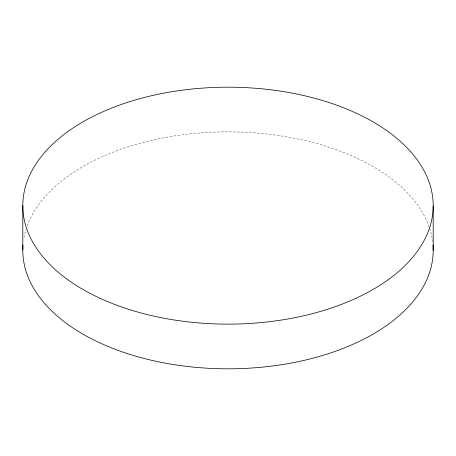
<?xml version="1.0" encoding="UTF-8"?>
<svg xmlns="http://www.w3.org/2000/svg" width="456" height="456" viewBox="0 0 456 456"><rect width="100%" height="100%" fill="white"/><g stroke="black" fill="none" stroke-linecap="round" stroke-linejoin="round"><path stroke-width="0.34" stroke-dasharray="2.28 1.71" d="M23.963 237.741A205.2 118.469 0 0 1 26.112 229.146M27.138 226.102A205.2 118.469 0 0 1 228.912 131.869A205.2 118.469 0 0 1 429.227 227.134M429.637 228.353A205.2 118.469 0 0 1 432.596 241.258"/><path stroke-width="0.68" d="M433.2 205.878A205.2 118.469 0 0 1 125.075 308.153A205.2 118.469 0 0 1 125.725 102.953A205.2 118.469 0 0 1 433.2 205.878L433.2 250.555M22.8 205.445L22.8 250.122M432.989 244.975A205.2 118.469 0 0 1 228.165 368.813A205.2 118.469 0 0 1 22.994 245.163"/></g></svg>
